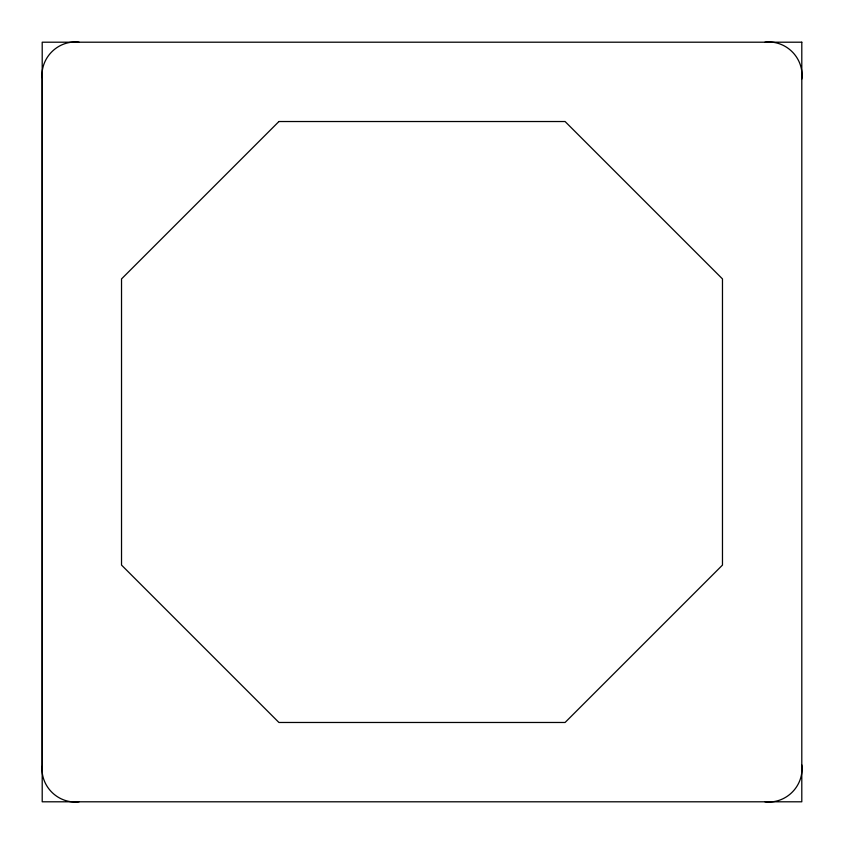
<?xml version="1.0" encoding="UTF-8"?>
<svg xmlns="http://www.w3.org/2000/svg" width="844" height="844" viewBox="0 0 844 844"><rect width="100%" height="100%" fill="white"/><g stroke="black" fill="none" stroke-linecap="round" stroke-linejoin="round"><path stroke-width="1.27" d="M801.8 764.949C804.226 786.049 786.049 804.226 764.949 801.8M79.051 42.2C57.951 39.773 39.773 57.951 42.2 79.051L42.2 764.949C39.773 786.049 57.951 804.226 79.051 801.8M764.949 42.2C786.049 39.773 804.226 57.951 801.8 79.051M278.921 121.525L121.525 278.921L121.525 565.079L278.921 722.475L565.079 722.475L722.475 565.079L722.475 278.921L565.079 121.525L278.921 121.525M801.8 42.2L42.2 42.2L42.2 801.8L801.8 801.8L801.8 42.2"/></g></svg>
